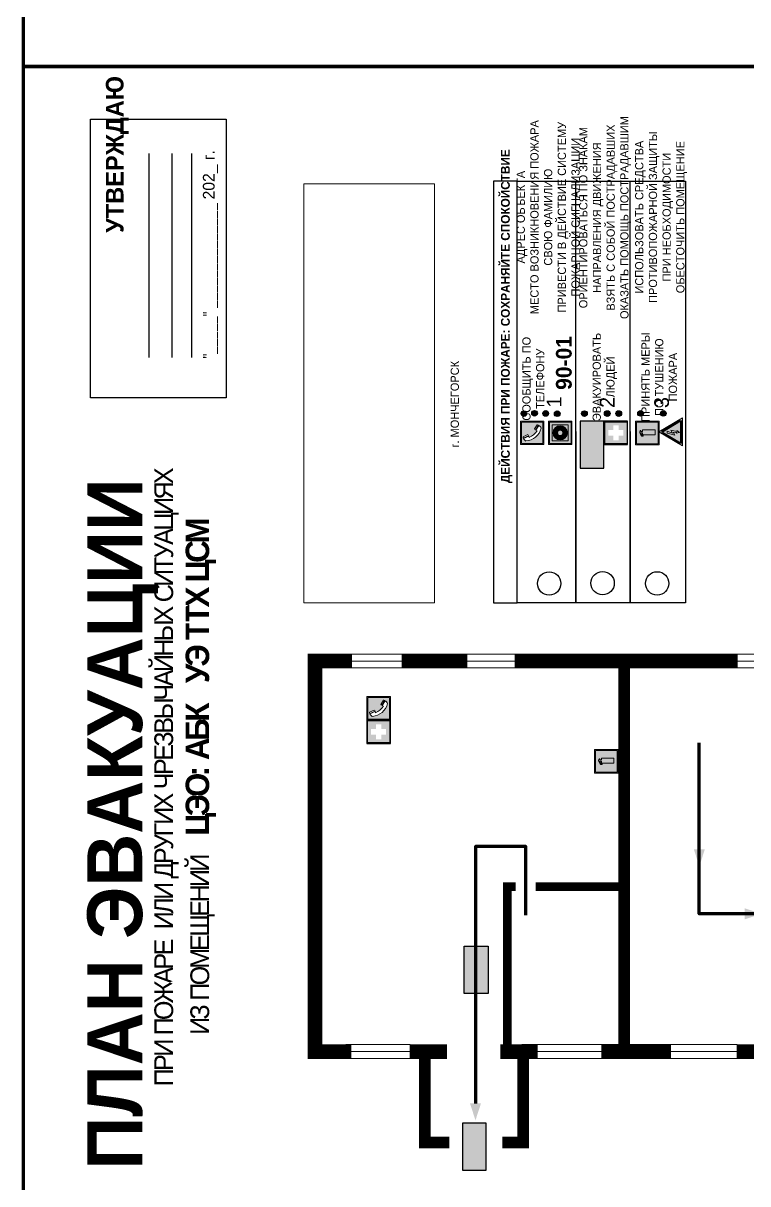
# Model space of a CAD drawing. Header units: millimetres. Extents: x 13114 to 67229, y 22859 to 38520.
# Drawn here: x 31194.5 to 31441.4, y 24684.2 to 25079.8 of the extents above; entities that cross this region are included whole.
import ezdxf

# ---------------------------------------------------------------- set-up
doc = ezdxf.new("R2010")
doc.units = ezdxf.units.MM
doc.layers.add('План_Штампы', color=7, linetype='Continuous')
doc.styles.add('обычный', font='arial.ttf')
picture_1 = doc.add_image_def('image1.jpg', size_in_pixel=(337, 105))

# ---------------------------------------------------------------- blocks, each defined once
blk = doc.blocks.new('A$C18900ED3')
h = blk.add_hatch(color=126)
h.paths.add_polyline_path([(-0.18, -0.18), (-7.02, -0.18), (-7.02, -7.02), (-0.18, -7.02)])
h.paths.add_polyline_path([(-5.89, -4.46), (-5.89, -2.77), (-4.46, -2.77), (-4.46, -1.31), (-2.77, -1.31), (-2.77, -2.77), (-1.33, -2.77), (-1.33, -4.46), (-2.77, -4.46), (-2.77, -5.89), (-4.46, -5.89), (-4.46, -4.46)], flags=16)
at = {"color": 126}
for p, q in [((-7.2, 0), (-7.2, -7.2)), ((0, 0), (-7.2, 0)), ((0, -7.2), (0, 0)), ((-7.02, -7.02), (-7.02, -0.18)), ((-7.02, -0.18), (-0.18, -0.18)), ((-0.18, -0.18), (-0.18, -7.02)), ((-0.18, -7.02), (-7.02, -7.02)), ((-7.2, -7.2), (0, -7.2))]:
    blk.add_line(p, q, dxfattribs=at)
blk = doc.blocks.new('A$C456E1F9C')
at = {"lineweight": 5}
h = blk.add_hatch(color=242, dxfattribs=at)
h.paths.add_polyline_path([(0.51, -1.47), (0.51, -13.26), (12.29, -13.26), (12.29, -1.47)])
h.paths.add_polyline_path([(5.42, -4.95, -0.254479), (4.78, -5.4), (3.52, -2.53, -0.209735), (4.23, -2.4)], flags=16)
h.paths.add_polyline_path([(8.53, -8.6), (10.87, -10.17), (10.54, -10.76), (8.03, -9.13, -0.192251)], flags=16)
h.paths.add_polyline_path([(4.61, -5.49, 0.005518), (3.87, -5.72, 0.128647), (7.49, -10.01, 0.00809), (7.83, -9.33), (10.47, -10.97, -0.16736), (8.99, -12.25, -0.327862), (1.95, -3.95, -0.166952), (3.36, -2.62)], flags=16)
at = {"color": 242, "lineweight": 5}
for p, q in [((0, -13.77), (0, -0.97)), ((12.8, -0.97), (0, -0.97)), ((4.61, -5.49), (3.36, -2.62)), ((3.52, -2.53), (4.78, -5.4)), ((4.23, -2.4), (5.42, -4.95)), ((12.8, -13.77), (12.8, -0.97)), ((7.83, -9.33), (10.47, -10.97)), ((8.03, -9.13), (10.54, -10.76)), ((10.81, -10.12), (8.53, -8.6)), ((10.54, -10.76), (10.8, -10.3)), ((10.8, -10.3), (10.81, -10.12)), ((0, -13.77), (12.8, -13.77))]:
    blk.add_line(p, q, dxfattribs=at)
blk.add_lwpolyline([(0.51, -1.47), (12.29, -1.47), (12.29, -13.26), (0.51, -13.26)], close=True, dxfattribs=at)
for centre, radius, start, end in [((4.59, -5.34), 2.99, 114.28453, 152.19739), ((11.12, -3.31), 9.19, 183.99153, 256.60086), ((4.02, -3.27), 0.891, 76.32839, 123.70924), ((14.98, -39.1), 35.17, 107.14873, 108.41345), ((13.86, -0.94), 11.08, 205.55365, 234.87622), ((4.68, -4.59), 0.824, 276.9621, 334.07228), ((-13.31, 0.8), 23.44, 332.54871, 334.40268), ((8.94, -9.5), 0.989, 114.40924, 157.93883), ((7.87, -9.46), 3, 291.92908, 329.9329)]:
    blk.add_arc(centre, radius, start, end, dxfattribs=at)
blk = doc.blocks.new('A$C3E6D3DDE')
at = {"lineweight": 5}
h = blk.add_hatch(color=40, dxfattribs=at)
h.paths.add_polyline_path([(24.1, 1.45), (16.46, -11.35), (31.74, -11.35)])
h.paths.add_polyline_path([(24.09, -0.46), (30.03, -10.41), (18.14, -10.41)], flags=16)
h.paths.add_polyline_path([(24.54, -3.08), (23.41, -6.02), (25.13, -5.01), (24.33, -8.5), (24.82, -8.27), (23.79, -9.86), (23.4, -8.04), (23.8, -8.43), (24.04, -6.29), (22.39, -7.25), (23.44, -3.08)], flags=0)
h = blk.add_hatch(color=256, dxfattribs=at)
h.paths.add_polyline_path([(24.37, 0.03, 0.567511), (23.82, 0.03), (17.59, -10.4, 0.582454), (17.86, -10.88), (30.32, -10.88, 0.582149), (30.6, -10.4)])
h.paths.add_polyline_path([(24.09, -0.46), (18.14, -10.41), (30.03, -10.41)], flags=16)
h.paths.add_polyline_path([(24.54, -3.08), (23.41, -6.02), (25.13, -5.01), (24.33, -8.5), (24.82, -8.27), (23.79, -9.86), (23.4, -8.04), (23.8, -8.43), (24.04, -6.29), (22.39, -7.25), (23.44, -3.08)], flags=0)
h = blk.add_hatch(color=40, dxfattribs=at)
h.paths.add_polyline_path([(24.09, -0.46), (18.14, -10.41), (30.03, -10.41)])
h.paths.add_polyline_path([(24.82, -8.27), (23.79, -9.86), (23.4, -8.04), (23.8, -8.43), (24.04, -6.29), (22.39, -7.25), (23.44, -3.08), (24.54, -3.08), (23.41, -6.02), (25.13, -5.01), (24.33, -8.5)], flags=16)
at = {"color": 40, "lineweight": 5}
for p, q in [((16.46, -11.35), (24.1, 1.45)), ((24.1, 1.45), (31.74, -11.35))]:
    blk.add_line(p, q, dxfattribs=at)
at = {"lineweight": 5}
for p, q in [((17.59, -10.4), (23.82, 0.03)), ((24.37, 0.03), (30.6, -10.4)), ((18.14, -10.41), (24.09, -0.46)), ((23.44, -3.08), (22.39, -7.25)), ((22.39, -7.25), (24.04, -6.29)), ((23.41, -6.02), (24.54, -3.08)), ((25.13, -5.01), (23.41, -6.02)), ((24.54, -3.08), (23.44, -3.08)), ((24.04, -6.29), (23.8, -8.43)), ((24.09, -0.46), (30.03, -10.41)), ((24.33, -8.5), (25.13, -5.01)), ((17.86, -10.88), (30.32, -10.88)), ((18.14, -10.41), (30.03, -10.41)), ((23.8, -8.43), (23.4, -8.04)), ((23.4, -8.04), (23.79, -9.86)), ((23.79, -9.86), (24.82, -8.27)), ((24.82, -8.27), (24.33, -8.5))]:
    blk.add_line(p, q, dxfattribs=at)
at = {"color": 50, "lineweight": 5}
blk.add_line((31.74, -11.35), (16.46, -11.35), dxfattribs=at)
blk = doc.blocks.new('A$C54414219')
at = {"true_color": 0xffffff}
h = blk.add_hatch(color=7, dxfattribs=at)
h.paths.add_polyline_path([(2.39, -9.45), (2.39, -18.3), (11.23, -18.3), (11.23, -9.45)], flags=0)
h.paths.add_polyline_path([(10.71, -13.87, -1), (2.92, -13.87, -1)], flags=0)
h.paths.add_polyline_path([(8.3, -13.87, -1), (5.33, -13.87, -1)], flags=0)
h.paths.add_polyline_path([(0.41, -7.47), (0.41, -20.27), (13.21, -20.27), (13.21, -7.47)])
h.paths.add_polyline_path([(0.92, -19.77), (12.71, -19.77), (12.71, -7.98), (0.92, -7.98)], flags=16)
h.paths.add_polyline_path([(11.23, -9.45), (11.23, -18.3), (2.39, -18.3), (2.39, -9.45)], flags=0)
at = {"lineweight": 5}
h = blk.add_hatch(color=242, dxfattribs=at)
h.paths.add_polyline_path([(12.71, -7.98), (0.92, -7.98), (0.92, -19.77), (12.71, -19.77)])
h.paths.add_polyline_path([(11.23, -18.3), (2.39, -18.3), (2.39, -9.45), (11.23, -9.45)], flags=16)
h.paths.add_polyline_path([(10.71, -13.87, -1), (2.92, -13.87, -1)], flags=0)
h.paths.add_polyline_path([(8.3, -13.87, -1), (5.33, -13.87, -1)], flags=0)
at = {"true_color": 0xffffff}
h = blk.add_hatch(color=7, dxfattribs=at)
h.paths.add_polyline_path([(2.39, -9.45), (2.39, -18.3), (11.23, -18.3), (11.23, -9.45)])
h.paths.add_polyline_path([(10.71, -13.87, -1), (2.92, -13.87, -1)], flags=16)
h.paths.add_polyline_path([(8.3, -13.87, -1), (5.33, -13.87, -1)], flags=0)
at = {"lineweight": 5}
h = blk.add_hatch(color=242, dxfattribs=at)
h.paths.add_polyline_path([(2.92, -13.87, 1), (10.71, -13.87, 1)])
h.paths.add_polyline_path([(8.3, -13.87, -1), (5.33, -13.87, -1)], flags=16)
at = {"color": 242, "lineweight": 5}
for p, q in [((0.41, -20.27), (0.41, -7.47)), ((0.41, -7.47), (13.21, -7.47)), ((0.41, -7.47), (13.21, -7.47)), ((13.21, -20.27), (13.21, -7.47)), ((0.41, -20.27), (13.21, -20.27))]:
    blk.add_line(p, q, dxfattribs=at)
for points in [[(0.92, -7.98), (12.71, -7.98), (12.71, -19.77), (0.92, -19.77)], [(2.39, -9.45), (11.23, -9.45), (11.23, -18.3), (2.39, -18.3)]]:
    blk.add_lwpolyline(points, close=True, dxfattribs=at)
for radius in [3.89, 1.49]:
    blk.add_circle((6.81, -13.87), radius, dxfattribs=at)
blk = doc.blocks.new('A$C32E8229D')
at = {"true_color": 0xffffff}
blk.add_hatch(color=7, dxfattribs=at).paths.add_polyline_path([(0, 0), (0, -8), (16, -8), (16, 0)])
h = blk.add_hatch(color=126)
h.paths.add_polyline_path([(0.2, -0.2), (15.8, -0.2), (15.8, -7.8), (0.2, -7.8)])
h.paths.add_polyline_path([(13.49, -2.05), (12.08, -2.05), (11.37, -2.63, 0.162397), (11.29, -2.84), (11.29, -3.63), (10.35, -3.63), (10.35, -4.05), (11.68, -4.05), (11.68, -3.48), (12.26, -4.28), (11.29, -5.1), (11.29, -6.78), (11.85, -6.78), (11.85, -5.44), (12.8, -4.64), (12.8, -5.94), (14.46, -5.94), (14.46, -5.39), (13.45, -5.39), (13.45, -3.97), (12.46, -2.59), (13.15, -2.59), (13.69, -3.34), (14.18, -3)], flags=16)
h.paths.add_polyline_path([(10.74, -1.82, 1), (11.8, -1.82, 1)], flags=16)
h.paths.add_polyline_path([(9.39, -3.59), (5.99, -3.59), (6.56, -3.03), (5.91, -3.03), (5.1, -3.83), (5.91, -4.64), (6.56, -4.64), (5.99, -4.09), (9.39, -4.09)], flags=16)
h.paths.add_polyline_path([(4.29, -1.08), (1.72, -1.08), (1.72, -6.6), (4.29, -6.6)], flags=16)
at = {"color": 126}
blk.add_lwpolyline([(16, -8), (0, -8), (0, 0), (16, 0)], close=True, dxfattribs=at)
blk = doc.blocks.new('A$C3AD82952')
at = {"true_color": 0xf5f5ff}
h = blk.add_hatch(color=7, dxfattribs=at)
h.dxf.hatch_style = 1
h.paths.add_polyline_path([(8.21, 8.73, 0.414214), (7.89, 9.05), (7.22, 9.05), (7.22, 9.92), (7.59, 9.92, 1), (7.57, 10.36), (7.22, 10.36), (7.22, 10.6), (6.43, 10.6), (6.43, 10.36), (6.01, 10.36), (4.74, 9.59), (4.74, 8.69), (4.98, 8.73), (4.98, 9.26), (6.12, 9.91), (6.43, 9.91), (6.43, 9.05), (5.76, 9.05, 0.414214), (5.44, 8.73), (5.44, 2.2), (8.21, 2.2)], flags=0)
h.paths.add_polyline_path([(12.8, 12.8), (0, 12.8), (0, 0), (12.8, 0)])
h.paths.add_polyline_path([(0.51, 12.29), (12.29, 12.29), (12.29, 0.51), (0.51, 0.51)], flags=16)
h.paths.add_polyline_path([(4.74, 9.59), (6.01, 10.36), (6.43, 10.36), (6.43, 10.6), (7.22, 10.6), (7.22, 10.36), (7.59, 10.36, -0.94586), (7.59, 9.92), (7.22, 9.92), (7.22, 9.05), (7.89, 9.05, -0.414214), (8.21, 8.73), (8.21, 2.2), (5.44, 2.2), (5.44, 8.73, -0.414214), (5.76, 9.05), (6.43, 9.05), (6.43, 9.91), (6.12, 9.91), (4.98, 9.26), (4.98, 8.73), (4.74, 8.69)], flags=0)
h = blk.add_hatch(color=242)
h.dxf.hatch_style = 1
h.paths.add_polyline_path([(12.29, 12.29), (0.51, 12.29), (0.51, 0.51), (12.29, 0.51)])
h.paths.add_polyline_path([(4.74, 8.69), (4.74, 9.59), (6.01, 10.36), (6.43, 10.36), (6.43, 10.6), (7.22, 10.6), (7.22, 10.36), (7.59, 10.36, -0.94586), (7.59, 9.92), (7.22, 9.92), (7.22, 9.05), (7.89, 9.05, -0.414214), (8.21, 8.73), (8.21, 2.2), (5.44, 2.2), (5.44, 8.73, -0.414214), (5.76, 9.05), (6.43, 9.05), (6.43, 9.91), (6.12, 9.91), (4.98, 9.26), (4.98, 8.73)], flags=16)
h = blk.add_hatch(color=7, dxfattribs=at)
h.dxf.hatch_style = 1
h.paths.add_polyline_path([(8.21, 8.73, 0.414214), (7.89, 9.05), (7.22, 9.05), (7.22, 9.92), (7.59, 9.92, 1), (7.57, 10.36), (7.22, 10.36), (7.22, 10.6), (6.43, 10.6), (6.43, 10.36), (6.01, 10.36), (4.74, 9.59), (4.74, 8.69), (4.98, 8.73), (4.98, 9.26), (6.12, 9.91), (6.43, 9.91), (6.43, 9.05), (5.76, 9.05, 0.414214), (5.44, 8.73), (5.44, 2.2), (8.21, 2.2)])
at = {"color": 242, "lineweight": 5}
for p, q in [((0, 0), (0, 12.8)), ((0, 12.8), (12.8, 12.8)), ((12.8, 0), (12.8, 12.8)), ((6.01, 10.36), (4.74, 9.59)), ((4.74, 9.59), (4.74, 8.69)), ((4.74, 8.69), (4.98, 8.73)), ((4.98, 9.26), (6.12, 9.91)), ((4.98, 8.73), (4.98, 9.26)), ((5.44, 2.2), (5.44, 8.73)), ((5.76, 9.05), (6.43, 9.05)), ((6.01, 10.36), (6.43, 10.36)), ((6.12, 9.91), (6.43, 9.91)), ((7.22, 10.6), (6.43, 10.6)), ((6.43, 10.6), (6.43, 10.36)), ((6.43, 9.91), (6.43, 9.05)), ((7.22, 10.36), (7.22, 10.6)), ((7.59, 10.36), (7.22, 10.36)), ((7.22, 9.05), (7.22, 9.92)), ((7.59, 9.92), (7.22, 9.92)), ((7.89, 9.05), (7.22, 9.05)), ((8.21, 2.2), (8.21, 8.73)), ((0, 0), (12.8, 0)), ((5.44, 2.2), (8.21, 2.2))]:
    blk.add_line(p, q, dxfattribs=at)
blk.add_lwpolyline([(0.51, 12.29), (12.29, 12.29), (12.29, 0.51), (0.51, 0.51)], close=True, dxfattribs=at)
for centre, radius, start, end in [((5.76, 8.73), 0.32, 90, 180), ((7.58, 10.14), 0.223, 273.18746, 86.81254), ((7.89, 8.73), 0.32, 0, 90)]:
    blk.add_arc(centre, radius, start, end, dxfattribs=at)
blk = doc.blocks.new('A$C7B4425F7')
at = {"true_color": 0xffffff}
blk.add_hatch(color=7, dxfattribs=at).paths.add_polyline_path([(0, 0), (-16, 0), (-16, -8), (0, -8)])
h = blk.add_hatch(color=126)
h.paths.add_polyline_path([(-0.2, -0.2), (-15.8, -0.2), (-15.8, -7.8), (-0.2, -7.8)])
h.paths.add_polyline_path([(-11.76, -2.03), (-11.76, -3.66), (-11.17, -3.66, -0.568275), (-11.17, -6.18), (-12.58, -6.18), (-12.58, -2.03)], flags=16)
h.paths.add_polyline_path([(-13.33, -4.12, -0.495768), (-13.59, -6.18), (-15.03, -6.18), (-15.03, -2.03), (-13.59, -2.03, -0.487973)], flags=16)
h.paths.add_polyline_path([(-10.25, -2.03), (-9.48, -2.03), (-9.48, -6.18), (-10.25, -6.18)], flags=16)
h.paths.add_polyline_path([(-13.84, -3.69), (-14.24, -3.69), (-14.24, -3.03), (-13.9, -3.03, -0.692621)], flags=0)
h.paths.add_polyline_path([(-9.15, -2.03), (-8.4, -2.03), (-8.04, -3.07), (-7.68, -2.03), (-6.93, -2.03), (-7.64, -4.1), (-6.93, -6.18), (-7.68, -6.18), (-8.04, -5.14), (-8.4, -6.18), (-9.15, -6.18), (-8.44, -4.1)], flags=16)
h.paths.add_polyline_path([(-11.76, -4.46), (-11.42, -4.46, -0.692621), (-11.36, -5.12), (-11.76, -5.12)], flags=0)
h.paths.add_polyline_path([(-13.9, -5.2), (-14.24, -5.2), (-14.24, -4.55), (-13.84, -4.55, -0.708038)], flags=0)
edge = h.paths.add_edge_path(flags=16)
edge.add_ellipse((-5.51, -4.08), major_axis=(0, 2.05), ratio=0.586184, start_angle=0, end_angle=360)
edge = h.paths.add_edge_path(flags=0)
edge.add_ellipse((-5.51, -4.08), major_axis=(0, 1.14), ratio=0.454828, start_angle=0, end_angle=360)
h.paths.add_polyline_path([(-4.13, -4.96, 0.377264), (-3.48, -4.52, 0.0555), (-3.16, -2.03), (-1.66, -2.03), (-1.66, -4.96), (-0.96, -4.96), (-0.96, -7.01), (-1.75, -7.01), (-1.75, -6.18), (-3.3, -6.18), (-3.3, -7.02), (-4.13, -7.02)], flags=16)
h.paths.add_polyline_path([(-2.73, -2.91), (-2.28, -2.91), (-2.28, -4.96), (-3.05, -4.96, 0.079136)], flags=0)
at = {"color": 126}
blk.add_lwpolyline([(-16, -8), (0, -8), (0, 0), (-16, 0)], close=True, dxfattribs=at)

msp = doc.modelspace()

# ---------------------------------------------------------------- hatches: boundary and pattern name
at = {"lineweight": 0}
h = msp.add_hatch(color=256, dxfattribs=at)
h.dxf.hatch_style = 1
h.paths.add_polyline_path([(31365.17, 24945.75, 1), (31365.17, 24947.68, 1)])
h = msp.add_hatch(color=256, dxfattribs=at)
h.dxf.hatch_style = 1
h.paths.add_polyline_path([(31368.76, 24945.85, 1), (31368.76, 24947.78, 1)])
h = msp.add_hatch(color=256, dxfattribs=at)
h.dxf.hatch_style = 1
h.paths.add_polyline_path([(31372.57, 24945.81, 1), (31372.57, 24947.74, 1)])
h = msp.add_hatch(color=256, dxfattribs=at)
h.dxf.hatch_style = 1
h.paths.add_polyline_path([(31376.5, 24945.73, 1), (31376.5, 24947.66, 1)])
h = msp.add_hatch(color=256, dxfattribs=at)
h.dxf.hatch_style = 1
h.paths.add_polyline_path([(31385.76, 24945.74, 1), (31385.76, 24947.67, 1)])
h = msp.add_hatch(color=256, dxfattribs=at)
h.dxf.hatch_style = 1
h.paths.add_polyline_path([(31393.54, 24945.78, 1), (31393.54, 24947.71, 1)])
h = msp.add_hatch(color=256, dxfattribs=at)
h.dxf.hatch_style = 1
h.paths.add_polyline_path([(31397.45, 24945.77, 1), (31397.45, 24947.71, 1)])
h = msp.add_hatch(color=256, dxfattribs=at)
h.dxf.hatch_style = 1
h.paths.add_polyline_path([(31404.87, 24945.83, 1), (31404.87, 24947.76, 1)])
h = msp.add_hatch(color=256, dxfattribs=at)
h.dxf.hatch_style = 1
h.paths.add_polyline_path([(31412.64, 24945.84, 1), (31412.64, 24947.77, 1)])

# ---------------------------------------------------------------- linework, layer by layer
at = {"color": 6, "lineweight": 100}
for points in [[(31194.54, 25065.02), (31794.54, 25065.02), (31794.54, 25460.02), (31194.54, 25460.02)], [(31194.54, 24670.02), (31794.54, 24670.02), (31794.54, 25065.02), (31194.54, 25065.02)]]:
    msp.add_lwpolyline(points, close=True, dxfattribs=at)
for points in [[(31217.46, 24952.1), (31217.46, 25047.11), (31263.66, 25047.11), (31263.66, 24952.1)], [(31362.82, 24882.2), (31362.82, 25025.97), (31354.77, 25025.97), (31354.77, 24882.2)], [(31362.82, 24882.2), (31362.82, 25025.97), (31420.22, 25025.97), (31420.22, 24882.2)]]:
    msp.add_lwpolyline(points, close=True)
for points in [[(31237.51, 24965.85), (31237.51, 25035.38)], [(31245.27, 24965.85), (31245.27, 25035.38)], [(31252.05, 24965.85), (31252.05, 25035.38)], [(31382.81, 24940.62), (31382.81, 24882.2), (31382.81, 25025.97)], [(31401.39, 24940.62), (31401.39, 24882.2), (31401.39, 25025.97)]]:
    msp.add_lwpolyline(points)
at = {"lineweight": 0}
for points, const_width in [([(31306.34, 24729.31), (31293.99, 24729.31), (31293.99, 24862.37), (31306.61, 24862.37)], 5), ([(31323.49, 24862.37), (31345.9, 24862.37)], 5), ([(31361.95, 24862.37), (31437.94, 24862.37)], 5), ([(31399.34, 24729.31), (31399.34, 24862.11)], 4), ([(31359.48, 24730.66), (31359.48, 24785.47), (31362.31, 24785.47)], 3), ([(31369.16, 24785.47), (31398.05, 24785.47)], 3), ([(31338.98, 24729.31), (31326.19, 24729.31)], 5), ([(31339.68, 24698.29), (31331.38, 24698.29), (31331.38, 24730.43)], 4), ([(31369.86, 24729.31), (31357.06, 24729.31)], 5), ([(31364.93, 24729.31), (31364.93, 24698.29), (31357.81, 24698.29)], 4), ([(31415.29, 24729.31), (31391.47, 24729.31)], 5), ([(31451.68, 24729.31), (31437.65, 24729.31)], 5)]:
    msp.add_lwpolyline(points, dxfattribs=dict(at, const_width=const_width))
for points in [[(31650.75, 24864.76), (31298.93, 24864.76)], [(31650.41, 24862.37), (31298.6, 24862.37)], [(31651.05, 24860.02), (31299.23, 24860.02)], [(31326.19, 24729.31), (31304.27, 24729.31)], [(31326.37, 24731.74), (31304.45, 24731.74)], [(31437.65, 24729.31), (31364.23, 24729.31)], [(31437.8, 24731.73), (31364.38, 24731.73)], [(31326.6, 24726.93), (31304.69, 24726.93)], [(31438.35, 24726.9), (31364.93, 24726.9)]]:
    msp.add_lwpolyline(points, dxfattribs=at)
at = {"color": 126, "lineweight": 100, "true_color": 0x008754}
for points in [[(31461.3, 24776.21), (31424.9, 24776.21), (31424.9, 24834.54)], [(31365.83, 24775.74), (31365.83, 24799.2), (31348.61, 24799.2), (31348.61, 24711.63)]]:
    msp.add_lwpolyline(points, dxfattribs=at)
for centre, radius in [((31365.17, 24946.71), 0.966), ((31368.76, 24946.82), 0.966), ((31372.57, 24946.78), 0.966), ((31376.5, 24946.69), 0.966), ((31385.76, 24946.71), 0.966), ((31393.54, 24946.75), 0.966), ((31397.45, 24946.74), 0.966), ((31404.87, 24946.8), 0.966), ((31412.64, 24946.8), 0.966), ((31373.74, 24888.83), 3.98), ((31391.97, 24888.92), 3.98), ((31410.54, 24888.86), 3.98)]:
    msp.add_circle(centre, radius)
at = {"layer": 'План_Штампы', "color": 126, "true_color": 0x008754}
for points in [[(31423.04, 24798.21), (31426.78, 24798.2), (31424.92, 24792.46)], [(31440.38, 24774.36), (31440.39, 24778.1), (31446.13, 24776.25)], [(31346.76, 24711.62), (31350.5, 24711.61), (31348.65, 24705.88)]]:
    msp.add_solid(points, dxfattribs=at)

# ---------------------------------------------------------------- block references
at = {"rotation": 90}
for name, p, xscale, yscale, zscale in [('A$C456E1F9C', (31363.36, 24936.16), 0.625, 0.625, 0.625), ('A$C54414219', (31368.84, 24935.9), 0.625, 0.625, 0.625), ('A$C18900ED3', (31392.49, 24944.16), 1.111111111007631, 1.111111111007631, 1.111111111007631), ('A$C3AD82952', (31411.22, 24936.1), 0.625, 0.625, 0.625), ('A$C3E6D3DDE', (31412.03, 24925.39), 0.625, 0.625, 0.625), ('A$C456E1F9C', (31311.03, 24842.3), 0.625, 0.625, 0.625), ('A$C18900ED3', (31311.63, 24842.3), 1.111111111007631, 1.111111111007631, 1.111111111007631), ('A$C3AD82952', (31397.21, 24824.21), 0.625, 0.625, 0.625)]:
    msp.add_blockref(name, p, dxfattribs=dict(at, xscale=xscale, yscale=yscale, zscale=zscale))
at = {"xscale": -1, "rotation": 90}
msp.add_blockref('A$C32E8229D', (31384.34, 24944.16), dxfattribs=at)
at = {"layer": 'План_Штампы', "color": 126, "true_color": 0x008754, "xscale": 1.012510887696, "yscale": 1.012510887696, "zscale": 1.012510887696, "rotation": 89.99786532371438}
msp.add_blockref('A$C32E8229D', (31344.82, 24749.07), dxfattribs=at)
at = {"layer": 'План_Штампы', "rotation": 90}
msp.add_blockref('A$C7B4425F7', (31344.26, 24704.88), dxfattribs=at)

# ---------------------------------------------------------------- texts
at = {"lineweight": 0, "rotation": 90, "style": 'обычный'}
for s, insert, char_height, width, attachment_point in [('\\pi-18,l18,t18;{\\fProxima Nova Rg|b1|i0|c204|p2;УТВЕРЖДАЮ\\H1.1997x; }', (31226.58, 25035.05), 6, 126.6484, 5), ('\\pi-8.4,l8.4,t8.4;{\\fProxima Nova Rg|b0|i0|c204|p2;АДРЕС ОБЪЕКТА\\PМЕСТО ВОЗНИКНОВЕНИЯ ПОЖАРА \\PСВОЮ ФАМИЛИЮ\\PПРИВЕСТИ В ДЕЙСТВИЕ СИСТЕМУ \\PПОЖАРНОЙ СИГНАЛИЗАЦИИ}', (31373.8, 25013.66), 2.8, 126.6484, 5), ('\\pi-8.4,l8.4,t8.4;{\\fProxima Nova Rg|b0|i0|c204|p2;ОРИЕНТИРОВАТЬСЯ ПО ЗНАКАМ \\PНАПРАВЛЕНИЯ ДВИЖЕНИЯ\\PВЗЯТЬ С СОБОЙ ПОСТРАДАВШИХ\\PОКАЗАТЬ ПОМОЩЬ ПОСТРАДАВШИМ}', (31392.78, 25013.52), 2.8, 126.6484, 5), ('\\pi-8.4,l8.4,t8.4;{\\fProxima Nova Rg|b0|i0|c204|p2;ИСПОЛЬЗОВАТЬ СРЕДСТВА \\PПРОТИВОПОЖАРНОЙ ЗАЩИТЫ \\PПРИ НЕОБХОДИМОСТИ \\PОБЕСТОЧИТЬ ПОМЕЩЕНИЕ}', (31411.85, 25013.67), 2.8, 126.6484, 5), ('{\\fArial Narrow|b0|i0|c204|p34;"_____" ______________ \\fProxima Nova Rg|b0|i0|c204|p2;202_ г. }', (31258.34, 25001.01), 4, 78.6503, 5), ('{\\fProxima Nova Rg|b1|i0|c204|p2;ДЕЙСТВИЯ ПРИ ПОЖАРЕ: СОХРАНЯЙТЕ СПОКОЙСТВИЕ\\H1.6644x; }', (31359.26, 24979.92), 3, 175.1736, 5), ('{\\fProxima Nova Rg|b0|i0|c204|p2;ЭВАКУИРОВАТЬ \\PЛЮДЕЙ}', (31392.69, 24959.19), 2.8, 126.6484, 5), ('{\\fProxima Nova Rg|b0|i0|c204|p2;ПРИНЯТЬ МЕРЫ \\PПО ТУШЕНИЮ \\PПОЖАРА}', (31411.27, 24959.15), 2.8, 126.6484, 5), ('{\\fProxima Nova Rg|b0|i0|c204|p2;СООБЩИТЬ ПО \\PТЕЛЕФОНУ}', (31368.36, 24958.59), 2.8, 126.6484, 5), ('{\\fProxima Nova Rg|b1|i0|c204|p2;\\H1.0714x;90-01\\fProxima Nova Rg|b0|i0|c204|p2;\\H0.93331x; \\H1.3449x; }', (31378.78, 24963.97), 5, 126.6484, 5), ('\\pi-8.4,l8.4,t8.4;{\\fProxima Nova Rg|b0|i0|c204|p2;г. МОНЧЕГОРСК\\H1.1997x; }', (31341.6, 24949.9), 2.8, 126.6484, 5), ('{\\fProxima Nova Rg|b0|i0|c204|p2;1\\H1.1667x; }', (31375.43, 24950.69), 5, 126.6484, 5), ('{\\fProxima Nova Rg|b0|i0|c204|p2;2\\H1.1967x; }', (31393.51, 24950.54), 5, 126.6484, 5), ('{\\fProxima Nova Rg|b0|i0|c204|p2;3\\H1.1967x; }', (31412.09, 24950.48), 5, 126.6484, 5), ('{\\fProxima Nova Rg|b1|i0|c204|p2;ПЛАН ЭВАКУАЦИИ}', (31216.38, 24689.1), 18.7, 419.8066, 1)]:
    msp.add_mtext(s, dxfattribs=dict(at, insert=insert, char_height=char_height, width=width, attachment_point=attachment_point))
at = {"color": 0, "lineweight": 0, "insert": (31239.05, 24822.49), "char_height": 8, "width": 449.2158, "attachment_point": 5, "rotation": 90, "style": 'обычный'}
msp.add_mtext('{\\fArial Black|b1|i0|c204|p34;\\H2x;\\T0.85;  \\fArial Narrow|b0|i0|c204|p34;\\H0.8x;\\W0.9;\\P\\fProxima Nova Rg|b0|i0|c204|p2;\\H0.5x;\\W1;\\C256;ПРИ ПОЖАРЕ  ИЛИ ДРУГИХ ЧРЕЗВЫЧАЙНЫХ СИТУАЦИЯХ  \\PИЗ ПОМЕЩЕНИЙ \\fProxima Nova Rg|b1|i0|c204|p2;\\H1.25x;  ЦЭО: АБК   УЭ ТТХ ЦСМ}', dxfattribs=at)

# ---------------------------------------------------------------- pictures from other files: only their frames are drawn
at = {"color": 7, "lineweight": 0, "true_color": 0xf5f5ff}
image = msp.add_image(picture_1, insert=(31334.64, 24882.2), size_in_units=(142.81, 44.5), rotation=90, dxfattribs=at)
image.dxf.flags = 7

doc.saveas('drawing.dxf')
